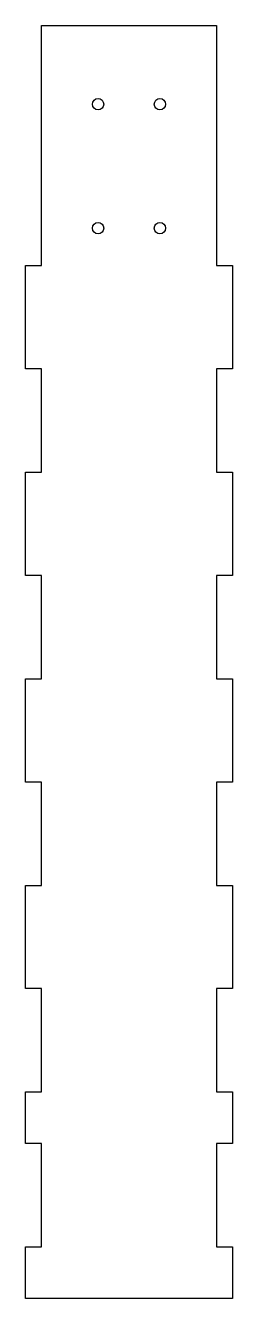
# Model space of a CAD drawing. Header units: millimetres. Extents: x 2 to 42, y 0 to 247.
import ezdxf

# ---------------------------------------------------------------- set-up
doc = ezdxf.new("R2010")
doc.units = ezdxf.units.MM
doc.layers.get('0').update_dxf_attribs({"linetype": 'CONTINUOUS'})

msp = doc.modelspace()

# ---------------------------------------------------------------- linework, layer by layer
msp.add_lwpolyline([(1.9, 0), (1.9, 10), (5, 10), (5, 30), (1.9, 30), (1.9, 40), (5, 40), (5, 60), (1.9, 60), (1.9, 80), (5, 80), (5, 100), (1.9, 100), (1.9, 120), (5, 120), (5, 140), (1.9, 140), (1.9, 160), (5, 160), (5, 180), (1.9, 180), (1.9, 200), (5, 200), (5, 246.5), (39, 246.5), (39, 200), (42.1, 200), (42.1, 180), (39, 180), (39, 160), (42.1, 160), (42.1, 140), (39, 140), (39, 120), (42.1, 120), (42.1, 100), (39, 100), (39, 80), (42.1, 80), (42.1, 60), (39, 60), (39, 40), (42.1, 40), (42.1, 30), (39, 30), (39, 10), (42.1, 10), (42.1, 0)], close=True)
for centre in [(16, 231.25), (28, 231.25), (16, 207.25), (28, 207.25)]:
    msp.add_circle(centre, 1.1)

doc.saveas('drawing.dxf')
